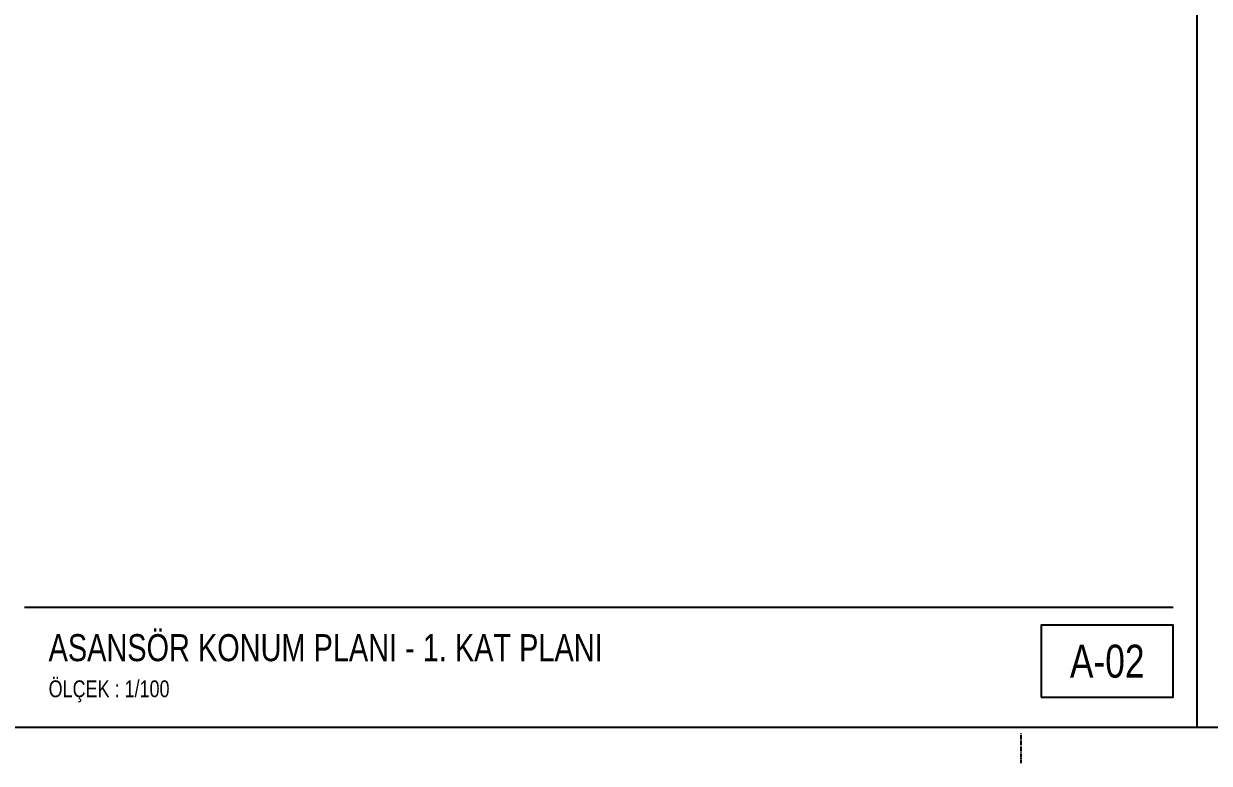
# Model space of a CAD drawing. Header units: centimetres. Extents: x 0 to 12309, y -30 to 2970.
# Drawn here: x 1169 to 2157, y -30 to 586 of the extents above; entities that cross this region are included whole.
import ezdxf
from ezdxf.enums import TextEntityAlignment as Align

# ---------------------------------------------------------------- set-up
doc = ezdxf.new("R2010")
doc.units = ezdxf.units.CM
doc.linetypes.add('CENTER', pattern=[5.08, 3.175, -0.635, 0.635, -0.635])
for name, color, linetype in [('SCOTT-ANTET', 4, 'Continuous'), ('SCOTT-BASLIK', 5, 'Continuous'), ('SCOTT-CERCEVE', 7, 'Continuous'), ('SCOTT-EKSEN', 8, 'CENTER')]:
    doc.layers.add(name, color=color, linetype=linetype)

msp = doc.modelspace()

# ---------------------------------------------------------------- linework, layer by layer
at = {"layer": 'SCOTT-ANTET'}
msp.add_line((1170, 100), (2126.73, 100), dxfattribs=at)
msp.add_lwpolyline([(2016.73, 25), (2126.73, 25), (2126.73, 85), (2016.73, 85)], close=True, dxfattribs=at)
at = {"layer": 'SCOTT-CERCEVE'}
msp.add_line((2146.7, 0), (2146.7, 2970), dxfattribs=at)
for points in [[(0, 0), (12308.93, 0), (12308.93, 2970), (0, 2970)], [(100, 0), (12283.93, 0), (12283.93, 2970), (100, 2970)]]:
    msp.add_lwpolyline(points, close=True, dxfattribs=at)
at = {"layer": 'SCOTT-EKSEN'}
msp.add_line((2000, -30), (2000, -5), dxfattribs=at)

# ---------------------------------------------------------------- texts
at = {"layer": 'SCOTT-ANTET', "width": 0.8}
msp.add_text('A-02', height=27.5, dxfattribs=at).set_placement((2071.73, 55), align=Align.MIDDLE_CENTER)
msp.add_text('ÖLÇEK : 1/100', height=14, dxfattribs=at).set_placement((1190, 25))
at = {"layer": 'SCOTT-BASLIK', "width": 0.8}
msp.add_text('ASANSÖR KONUM PLANI - 1. KAT PLANI', height=22.5, dxfattribs=at).set_placement((1190, 55))

doc.saveas('drawing.dxf')
